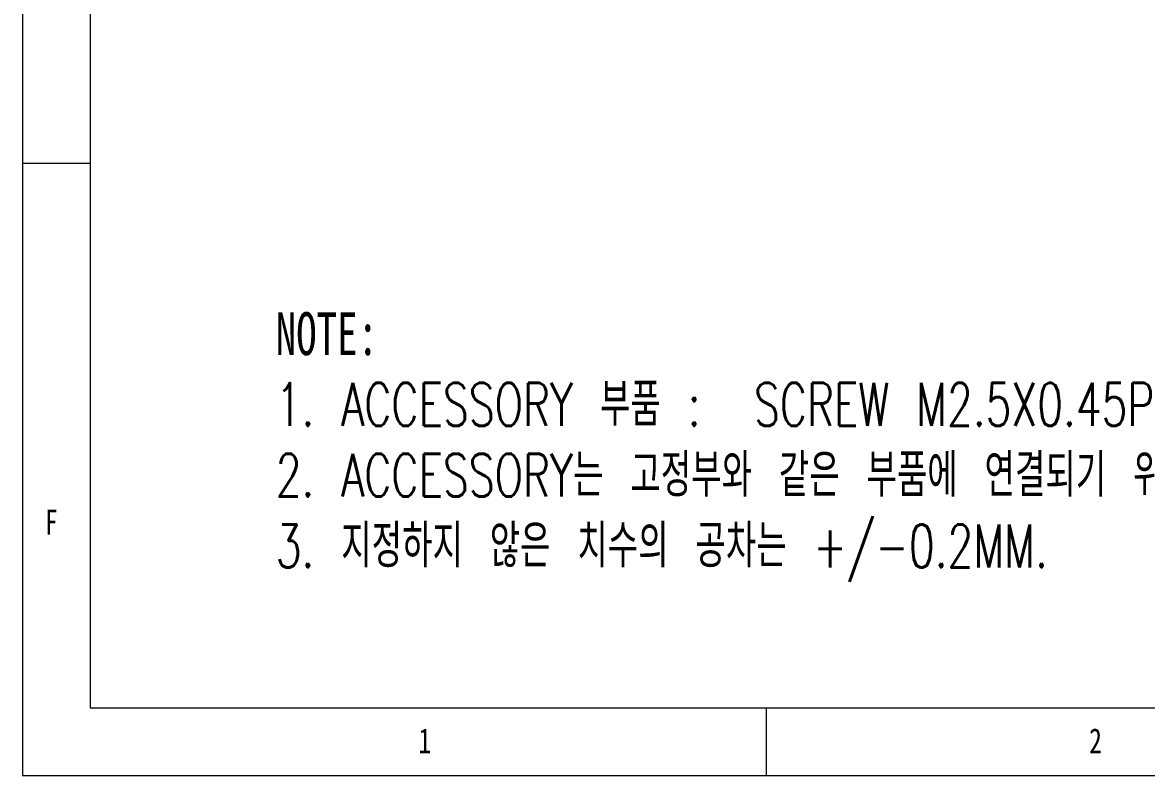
# Model space of a CAD drawing. Header units: millimetres. Extents: x 5 to 415, y 5 to 292.
# Drawn here: x 5 to 88.1, y 5 to 60.7 of the extents above; entities that cross this region are included whole.
import ezdxf

# ---------------------------------------------------------------- set-up
doc = ezdxf.new("R2010")
doc.units = ezdxf.units.MM
doc.linetypes.add('CENTERX2', pattern=[20.32, 12.7, -2.54, 2.54, -2.54])
doc.layers.add('CENTER_LINE', color=7, linetype='CENTERX2')
doc.styles.add('SLDTEXTSTYLE0', font='TXT', dxfattribs={"width": 0.7})
doc.styles.add('SLDTEXTSTYLE2', font='TXT', dxfattribs={"width": 0.7, "bigfont": 'bigfont'})
doc.styles.add('SLDTEXTSTYLE3', font='TXT', dxfattribs={"width": 0.75})

# ---------------------------------------------------------------- blocks, each defined once
blk = doc.blocks.new('SW_NOTE_0')
at = {"layer": 'CENTER_LINE', "color": 0, "char_height": 3.175, "attachment_point": 1}
for s, insert, style in [('NOTE:', (0, 4.093), 'SLDTEXTSTYLE0'), ('1. ACCESSORY 부품 :  SCREW M2.5X0.45P, HINGE, NUT M3X0.5P ROD LINKAGE ROUND(ROD END TIP ROUND)', (0, -1.141), 'SLDTEXTSTYLE2'), ('2. ACCESSORY는 고정부와 같은 부품에 연결되기 위한 부품입니다.', (0, -6.374), 'SLDTEXTSTYLE2'), ('3. 지정하지 않은 치수의 공차는 +/-0.2MM.', (0, -11.607), 'SLDTEXTSTYLE2')]:
    blk.add_mtext(s, dxfattribs=dict(at, insert=insert, style=style))

msp = doc.modelspace()

# ---------------------------------------------------------------- linework, layer by layer
at = {"color": 7, "linetype": 'Continuous', "lineweight": 18}
for p, q in [((5, 292), (5, 5)), ((10, 287), (10, 10)), ((10, 50.271), (5, 50.271)), ((10, 10), (410.25, 10)), ((60, 5), (60, 10)), ((5, 5), (415, 5))]:
    msp.add_line(p, q, dxfattribs=at)

# ---------------------------------------------------------------- block references
at = {"layer": 'CENTER_LINE'}
msp.add_blockref('SW_NOTE_0', (23.726, 35.177), dxfattribs=at)

# ---------------------------------------------------------------- texts
at = {"color": 7, "linetype": 'Continuous', "lineweight": 0, "char_height": 1.852, "attachment_point": 1, "style": 'SLDTEXTSTYLE3'}
for s, insert in [('F', (6.667, 24.668)), ('1', (34.278, 8.493)), ('2', (83.861, 8.493))]:
    msp.add_mtext(s, dxfattribs=dict(at, insert=insert))

doc.saveas('drawing.dxf')
